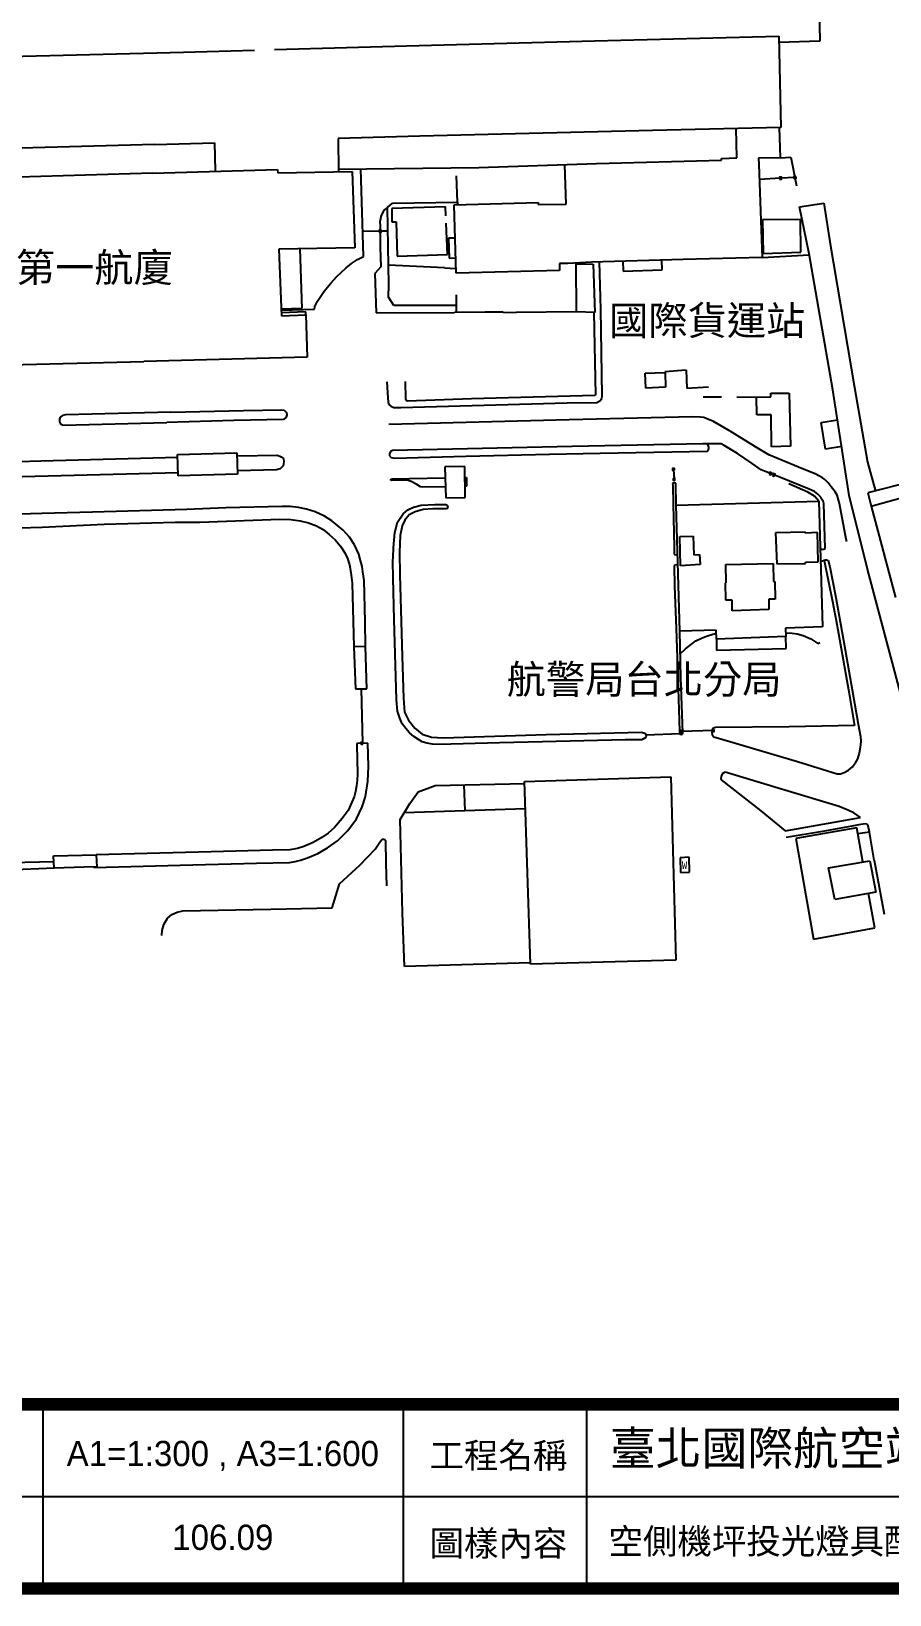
# Model space of a CAD drawing. Extents: x 71210 to 87171, y -11349 to 219.
# Drawn here: x 79719 to 81957, y -11349 to -7276 of the extents above; entities that cross this region are included whole.
import ezdxf
from ezdxf.enums import TextEntityAlignment as Align

# ---------------------------------------------------------------- set-up
doc = ezdxf.new("R2010")
doc.units = 0
doc.layers.add('圖框', color=7, linetype='Continuous')
doc.layers.add('建築', color=7, linetype='Continuous')
doc.styles.add('SDANDARD', font='txt')
doc.styles.add('simplex', font='')
doc.styles.add('新細明體', font='')
doc.styles.add('細明體', font='')
doc.styles.get('simplex').set_extended_font_data('PMingLiU')
doc.styles.get('新細明體').set_extended_font_data('新細明體')
doc.styles.get('細明體').set_extended_font_data('細明體')

msp = doc.modelspace()

# ---------------------------------------------------------------- linework, layer by layer
at = {"color": 7, "linetype": 'Continuous'}
for points, elevation in [([(81669.8, -7661.3), (81674.8, -7661), (81674.6, -7656), (81669.6, -7656.3), (81669.8, -7661.3)], -12.7), ([(81712.1, -7653.9), (81707.1, -7654.2), (81707.5, -7659.2), (81712.5, -7658.9), (81712.1, -7653.9)], 50.1), ([(80626.2, -7799.4), (80631.2, -7799.3), (80631, -7794.3), (80626, -7794.4), (80626.2, -7799.4)], 48), ([(81395.5, -8419.6), (81395.5, -8414.6), (81390.5, -8414.5), (81390.5, -8419.5), (81395.5, -8419.6)], -12.7), ([(81642.6, -8429.3), (81647.2, -8431.3), (81649.2, -8426.7), (81644.6, -8424.7), (81642.6, -8429.3)], -12.7), ([(81651.3, -8432.8), (81655.9, -8434.7), (81657.9, -8430.1), (81653.3, -8428.2), (81651.3, -8432.8)], -12.7), ([(81391.9, -8440.1), (81392, -8445.1), (81397, -8445), (81396.9, -8440), (81391.9, -8440.1)], 48.3), ([(81411.5, -9102.6), (81416.5, -9102.4), (81416.3, -9097.4), (81411.3, -9097.6), (81411.5, -9102.6)], 64.1), ([(81499.5, -9094.8), (81494.5, -9094.9), (81494.5, -9099.9), (81499.5, -9099.8), (81499.5, -9094.8)], 61.3), ([(80583.8, -9133.3), (80583.7, -9128.3), (80578.7, -9128.4), (80578.8, -9133.4), (80583.8, -9133.3)], 46.1)]:
    msp.add_lwpolyline(points, dxfattribs=dict(at, elevation=elevation))
at = {"layer": '圖框'}
for p, q in [((79750.2, -11332.3), (79750.2, -10852.8)), ((80688.2, -10852.8), (80688.2, -11332.3)), ((81167.7, -11332.3), (81167.7, -10852.8)), ((79270.8, -11092.5), (84440.4, -11092.5))]:
    msp.add_line(p, q, dxfattribs=at)
at = {"layer": '圖框', "const_width": 32.6}
msp.add_lwpolyline([(87154.9, 202.6), (87154.9, -11332.3), (71266.1, -11332.3), (71266.1, 202.6)], close=True, dxfattribs=at)
msp.add_lwpolyline([(71266.1, -10852.8), (87154.9, -10852.8)], dxfattribs=at)
at = {"layer": '建築', "ltscale": 1000}
for p, q in [((81773, -7215.5, 109.7), (81774.9, -7301.9, 109.7)), ((81187.3, -7300.6, 132.2), (81667.7, -7288.5, 132.2)), ((81667.7, -7288.5, 132.2), (81672.9, -7526.8, 132.2)), ((78695.4, -7366.4, 132.2), (80115.8, -7330.5, 132.2)), ((80115.8, -7330.5, 132.2), (80301.4, -7325.2, 132.2)), ((80353.1, -7323.7, 132.2), (80697.5, -7313.7, 132.2)), ((80697.5, -7313.7, 132.2), (81187.3, -7300.6, 132.2)), ((81774.9, -7301.9, 109.7), (81668.1, -7305.1, 109.7)), ((81672.9, -7526.8, 132.2), (81338.1, -7534.7, 132.2)), ((81557.9, -7605.8, 114.1), (81556.1, -7529.5, 114.1)), ((81668.8, -7526.9, 80.8), (81671, -7605.8, 80.8)), ((80041.5, -7570.7, 150.5), (79512.8, -7584.9, 150.5)), ((80041.5, -7570.7, 150.5), (80197.2, -7566.5, 150.5)), ((80197.2, -7566.5, 150.5), (80198.4, -7638.9, 150.5)), ((80731.9, -7549.6, 132.2), (80519, -7555.3, 132.2)), ((80519, -7555.3, 132.2), (80520.1, -7641.9, 132.2)), ((81338.1, -7534.7, 132.2), (80731.9, -7549.6, 132.2)), ((81192.1, -7620.7, 114.1), (81518.1, -7611.9, 114.1)), ((81518, -7607.2, 114.1), (81557.9, -7605.8, 114.1)), ((81518.1, -7611.9, 114.1), (81518, -7607.2, 114.1)), ((81671, -7605.8, 80.8), (81615, -7606.7, 80.8)), ((81615, -7606.7, 80.8), (81615.5, -7623.3, 80.8)), ((81671, -7605.8, 50.1), (81699.3, -7603.7, 50.1)), ((81699.3, -7603.7, 50.1), (81713.9, -7678.5, 50.1)), ((80035.5, -7645.7, 173.3), (79359.5, -7666.4, 173.3)), ((80035.5, -7645.7, 173.3), (80361.5, -7636.4, 173.3)), ((80361.5, -7636.4, 173.3), (80361.7, -7644.4, 173.3)), ((80361.7, -7644.4, 173.3), (80556.1, -7641.3, 173.3)), ((80520, -7634.8, 114.1), (80885.6, -7631.1, 114.1)), ((80556.1, -7641.3, 173.3), (80562.7, -7840.2, 173.3)), ((80584.9, -7862.7, 90.2), (80578, -7634.2, 90.2)), ((80830.4, -7721.5, -12.7), (80827.8, -7652.4, -12.7)), ((80885.6, -7631.1, 114.1), (81192.1, -7620.7, 114.1)), ((81113.7, -7726.8, 80.8), (81109.9, -7623.5, 80.8)), ((81615.5, -7623.3, 80.8), (81624.5, -7864.9, 80.8)), ((81672.2, -7658.7, 55.5), (81616.9, -7662.2, 55.5)), ((81709.8, -7656.6, 56.6), (81672.2, -7658.7, 56.6)), ((80646, -7736.2, 36.2), (80640.3, -7741, 36.2)), ((80648.2, -7734.7, 66.7), (80660.6, -7724.2, 66.7)), ((80651.3, -7936.8, 66.7), (80648.2, -7734.7, 66.7)), ((80798.7, -7733.7, 45.1), (80659.4, -7737.9, 45.1)), ((80660.6, -7724.2, 66.7), (80830.4, -7721.5, 66.7)), ((80799.7, -7756.5, 45.1), (80798.7, -7733.7, 45.1)), ((80821.7, -7728.3, 80.8), (81040.3, -7721.8, 80.8)), ((80826.4, -7905.8, 80.8), (80821.7, -7728.3, 80.8)), ((80830.4, -7721.5, 66.7), (80830.4, -7727.4, 66.7)), ((81040.3, -7721.8, 80.8), (81040.2, -7727, 80.8)), ((81040.2, -7727, 80.8), (81113.7, -7726.8, 80.8)), ((81721.9, -7733.5, 68.9), (81784.7, -7723.6, 68.9)), ((81746.7, -7855.8, 68.9), (81721.9, -7733.5, 68.9)), ((81784.7, -7723.6, 68.9), (81801.6, -7829.4, 68.9)), ((80629.2, -7764.6, 36.2), (80628, -7772.1, 36.2)), ((80628, -7772.1, 36.2), (80628.8, -7782.3, 36.2)), ((80630.7, -7758.5, 36.2), (80629.2, -7764.6, 36.2)), ((80633, -7752.3, 36.2), (80630.7, -7758.5, 36.2)), ((80636.2, -7746.7, 36.2), (80633, -7752.3, 36.2)), ((80640.3, -7741, 36.2), (80636.2, -7746.7, 36.2)), ((80659.4, -7737.9, 45.1), (80659.1, -7772, 45.1)), ((80659.1, -7772, 45.1), (80670.3, -7772.1, 45.1)), ((80670.3, -7772.1, 45.1), (80672.8, -7861.6, 45.1)), ((80804.1, -7857.3, 45.1), (80800.5, -7776.1, 45.1)), ((81724.4, -7766.3, 84.5), (81624.8, -7767.6, 84.5)), ((81624.8, -7767.6, 84.5), (81626.6, -7855.1, 84.5)), ((81725.1, -7851.5, 84.5), (81724.4, -7766.3, 84.5)), ((80628.6, -7796.8, 48), (80582.9, -7797.5, 48)), ((80628.8, -7782.3, 36.2), (80628.5, -7803.2, 36.2)), ((80628.5, -7803.2, 36.2), (80628.5, -7839.5, 36.2)), ((80649.3, -7796.4, 48), (80628.6, -7796.8, 48)), ((80824, -7814.8, 65.9), (80806.7, -7814.6, 65.9)), ((80806.7, -7814.6, 65.9), (80808.3, -7866.8, 65.9)), ((80562.7, -7840.2, 173.3), (80364.9, -7843.3, 173.3)), ((80364.9, -7843.3, 173.3), (80371.2, -8017, 173.3)), ((80419.4, -7842.9, 117.2), (80424.9, -7997.9, 117.2)), ((80628.5, -7839.5, 36.2), (80630.1, -7889.4, 36.2)), ((80672.8, -7861.6, 45.1), (80804.1, -7857.3, 45.1)), ((81624.5, -7864.9, -12.7), (81747.1, -7858.1, -12.7)), ((81626.6, -7855.1, 84.5), (81725.1, -7851.5, 84.5)), ((81808.8, -8209.8, 68.9), (81746.7, -7855.8, 68.9)), ((81801.6, -7829.4, 68.9), (81864.7, -8203.9, 68.9)), ((80528, -7903.1, 90.2), (80539.9, -7891.8, 90.2)), ((80539.9, -7891.8, 90.2), (80553.8, -7881, 90.2)), ((80553.8, -7881, 90.2), (80569.4, -7870.7, 90.2)), ((80569.4, -7870.7, 90.2), (80584.9, -7862.7, 90.2)), ((80630.1, -7889.4, 36.2), (80614.9, -7906.6, 36.2)), ((80796.5, -7892.6, 38.2), (80650.5, -7885.6, 38.2)), ((80796.5, -7892.6, 38.2), (80826.1, -7894.1, 38.2)), ((80808.3, -7866.8, 65.9), (80825.3, -7866.4, 65.9)), ((81095.7, -7899.5, 80.8), (80826.4, -7905.8, 80.8)), ((81096.1, -7880.9, 80.8), (81095.7, -7899.5, 80.8)), ((81117.9, -7880.6, 80.8), (81096.1, -7880.9, 80.8)), ((81179.4, -7877.7, 80.8), (81117.9, -7880.6, 80.8)), ((81139.3, -7882.1, 73.3), (81183.4, -7882.4, 73.3)), ((81140.8, -8007.1, 73.3), (81139.3, -7882.1, 73.3)), ((81418.2, -7870.4, 80.8), (81179.4, -7877.7, 80.8)), ((81183.4, -7882.4, 73.3), (81188.1, -8008.3, 73.3)), ((81204, -8000.3, 91.2), (81200.3, -7877, 91.2)), ((81261.4, -7875.2, 83.2), (81261.9, -7900.5, 83.2)), ((81261.9, -7900.5, 83.2), (81363.5, -7897.7, 83.2)), ((81363.5, -7897.7, 83.2), (81362.8, -7872.1, 83.2)), ((81624.5, -7864.9, 80.8), (81418.2, -7870.4, 80.8)), ((80482.7, -7953.1, 90.2), (80500, -7932.3, 90.2)), ((80500, -7932.3, 90.2), (80515.1, -7915.9, 90.2)), ((80515.1, -7915.9, 90.2), (80528, -7903.1, 90.2)), ((80614.9, -7906.6, 36.2), (80618.1, -8009.1, 36.2)), ((80650.6, -7968.6, 66.7), (80651.3, -7936.8, 66.7)), ((80458.5, -7993.3, 90.2), (80465.8, -7978.8, 90.2)), ((80465.8, -7978.8, 90.2), (80482.7, -7953.1, 90.2)), ((80664, -7990.2, 66.7), (80650.6, -7968.6, 66.7)), ((80826.6, -7962.8, 80.8), (80826.8, -8008.3, 80.8)), ((80424.9, -7997.9, 117.2), (80370.5, -8000, 117.2)), ((80370.6, -8002.6, 90.2), (80457.4, -7999.5, 90.2)), ((80435.3, -8006.5, 173.3), (80370.9, -8009, 173.3)), ((80371.2, -8017, 173.3), (80435.3, -8014.7, 173.3)), ((80435.3, -8014.7, 173.3), (80435.3, -8006.5, 173.3)), ((80435.3, -8014.7, 173.3), (80438.6, -8125, 173.3)), ((80457.4, -7999.5, 90.2), (80458.5, -7993.3, 90.2)), ((80618.1, -8009.1, 36.2), (80822, -8008.3, 36.2)), ((80807.1, -7990.6, 66.7), (80664, -7990.2, 66.7)), ((80826.7, -7990.6, 66.7), (80807.1, -7990.6, 66.7)), ((80902.7, -8008, 65.6), (80822, -8008.3, 65.6)), ((80949.6, -8007.8, 65.6), (80902.7, -8008, 65.6)), ((80949.6, -8007.8, 65.6), (80983.5, -8008.7, 65.6)), ((81140.8, -8007.1, 71.7), (80983.5, -8008.7, 71.7)), ((81188.1, -8008.3, 73.3), (81140.8, -8007.1, 73.3)), ((81185.9, -8008.6, 40.8), (81190, -8223, 40.8)), ((81207.7, -8225.6, 91.2), (81204, -8000.3, 91.2)), ((78554.6, -8172.2, 201.4), (80012.7, -8136, 201.4)), ((80438.6, -8125, 173.3), (80012.7, -8136, 173.3)), ((81319.2, -8166.7, 75.7), (81371.1, -8164.5, 75.7)), ((81320.9, -8205.5, 75.7), (81319.2, -8166.7, 75.7)), ((81426, -8158.4, 53.1), (81370.2, -8162.7, 53.1)), ((81371.1, -8164.5, 75.7), (81372.1, -8203.3, 75.7)), ((81426, -8158.4, 50.8), (81427.8, -8205.7, 50.8)), ((80646.3, -8189.3, 91.2), (80647.4, -8218.1, 91.2)), ((80647.4, -8218.1, 91.2), (80649.4, -8243, 91.2)), ((80695.5, -8233.1, 40.8), (80694.9, -8188.4, 40.8)), ((81187.8, -8224.8, 40.8), (80866.3, -8233.3, 40.8)), ((81190, -8223, 40.8), (81187.8, -8224.8, 40.8)), ((81206.5, -8232.5, 91.2), (81207.7, -8225.6, 91.2)), ((81372.1, -8203.3, 75.7), (81320.9, -8205.5, 75.7)), ((81427.8, -8205.7, 50.8), (81484.3, -8201.8, 50.8)), ((81646.6, -8219, 70.5), (81694.6, -8218.3, 70.5)), ((81646.7, -8227.9, 70.5), (81646.6, -8219, 70.5)), ((81694.6, -8218.3, 70.5), (81698.2, -8356.8, 70.5)), ((81851.1, -8485.6, 68.9), (81808.8, -8209.8, 68.9)), ((81864.7, -8203.9, 68.9), (81898.5, -8398.1, 68.9)), ((80082.7, -8268.3, 38.1), (80272.9, -8263.8, 38.1)), ((80272.9, -8263.8, 38.1), (80372.3, -8261.8, 38.1)), ((80372.3, -8261.8, 38.1), (80378.3, -8263.2, 38.1)), ((80378.3, -8263.2, 38.1), (80384.4, -8268.7, 38.1)), ((80649.4, -8243, 91.2), (80651.1, -8248.1, 91.2)), ((80651.1, -8248.1, 91.2), (80656.8, -8252.5, 91.2)), ((80656.8, -8252.5, 91.2), (80664.2, -8255.8, 91.2)), ((80664.2, -8255.8, 91.2), (80682.7, -8256.1, 91.2)), ((80682.7, -8256.1, 91.2), (81116.4, -8244.2, 91.2)), ((80697, -8237.7, 40.8), (80695.5, -8233.1, 40.8)), ((80699.9, -8239.1, 40.8), (80697, -8237.7, 40.8)), ((80866.3, -8233.3, 40.8), (80699.9, -8239.1, 40.8)), ((81116.4, -8244.2, 91.2), (81193.4, -8242.9, 91.2)), ((81193.4, -8242.9, 91.2), (81200.9, -8239, 91.2)), ((81200.9, -8239, 91.2), (81206.5, -8232.5, 91.2)), ((81518.6, -8229.3, 50.8), (81470.3, -8229.1, 50.8)), ((81558.4, -8227.9, -12.7), (81609.1, -8229.1, -12.7)), ((81609.1, -8229.1, 70.5), (81646.5, -8227.9, 70.5)), ((81610.1, -8275, 70.5), (81609.1, -8229.1, 70.5)), ((79792.8, -8285.8, 38.1), (79792.6, -8293, 38.1)), ((79792.6, -8293, 38.1), (79795.2, -8298.2, 38.1)), ((79794.9, -8280.9, 38.1), (79792.8, -8285.8, 38.1)), ((79800.7, -8277, 38.1), (79794.9, -8280.9, 38.1)), ((79795.2, -8298.2, 38.1), (79802.1, -8302.2, 38.1)), ((79808.7, -8275.2, 38.1), (79800.7, -8277, 38.1)), ((79802.1, -8302.2, 38.1), (80072.9, -8294.9, 38.1)), ((80082.7, -8268.3, 38.1), (79808.7, -8275.2, 38.1)), ((80247.2, -8290, 38.1), (80072.9, -8294.9, 38.1)), ((80377, -8287, 38.1), (80247.2, -8290, 38.1)), ((80383.3, -8281, 38.1), (80377, -8287, 38.1)), ((80385.1, -8275.4, 38.1), (80383.3, -8281, 38.1)), ((80384.4, -8268.7, 38.1), (80385.1, -8275.4, 38.1)), ((81120.9, -8288, 39), (80651.3, -8300.3, 39)), ((81441.6, -8280.2, 39), (81120.9, -8288, 39)), ((81463.6, -8280.8, 39), (81441.6, -8280.2, 39)), ((81472.4, -8282.2, 39), (81463.6, -8280.8, 39)), ((81482.4, -8286, 39), (81472.4, -8282.2, 39)), ((81497.8, -8292.9, 39), (81482.4, -8286, 39)), ((81540.7, -8317.8, 39), (81497.8, -8292.9, 39)), ((81647.4, -8274.7, 70.5), (81610.1, -8275, 70.5)), ((81648.6, -8358.7, 70.5), (81647.4, -8274.7, 70.5)), ((81778.3, -8294.7, 61.1), (81820.8, -8288.2, 61.1)), ((81789.5, -8364.6, 61.1), (81778.3, -8294.7, 61.1)), ((81606.7, -8358.7, 39), (81540.7, -8317.8, 39)), ((80101, -8386.2, 40.8), (79744.4, -8395.9, 40.8)), ((80100.8, -8378.5, 77), (80255.5, -8374.4, 77)), ((80102.2, -8433.7, 77), (80100.8, -8378.5, 77)), ((80255.5, -8374.4, 77), (80257.1, -8430, 77)), ((80255.7, -8382.2, 36.5), (80361.5, -8380.6, 36.5)), ((80361.5, -8380.6, 36.5), (80370.5, -8384.2, 36.5)), ((80370.5, -8384.2, 36.5), (80376.4, -8388.9, 36.5)), ((80376.4, -8388.9, 36.5), (80378, -8397.8, 36.5)), ((80655.4, -8370.7, 53), (80653.1, -8376.9, 53)), ((80653.1, -8376.9, 53), (80653.4, -8381.9, 53)), ((80653.4, -8381.9, 53), (80657.2, -8386.6, 53)), ((80660.4, -8368, 53), (80655.4, -8370.7, 53)), ((80657.2, -8386.6, 53), (80666.1, -8388.2, 53)), ((80700.1, -8367.3, 53), (80660.4, -8368, 53)), ((80666.1, -8388.2, 53), (80852.2, -8382.5, 53)), ((81128.7, -8357.2, 53), (80700.1, -8367.3, 53)), ((80852.2, -8382.5, 53), (81070.1, -8377.4, 53)), ((81070.1, -8377.4, 53), (81201.7, -8375.2, 53)), ((81469.4, -8350.6, 53), (81128.7, -8357.2, 53)), ((81201.7, -8375.2, 53), (81481.7, -8369.9, 53)), ((81505.6, -8350.3, 53), (81469.4, -8350.6, 53)), ((81517, -8351, 53), (81505.6, -8350.3, 53)), ((81525.2, -8355.3, 53), (81517, -8351, 53)), ((81559.7, -8376, 53), (81525.2, -8355.3, 53)), ((81597.8, -8401.5, 53), (81559.7, -8376, 53)), ((81641.3, -8379.7, 39), (81606.7, -8358.7, 39)), ((81672.7, -8392.2, 39), (81641.3, -8379.7, 39)), ((81698.2, -8356.8, 70.5), (81648.6, -8358.7, 70.5)), ((81831.5, -8357.9, 61.1), (81789.5, -8364.6, 61.1)), ((79386, -8443.3, 42.6), (80102, -8425, 42.6)), ((79744.4, -8395.9, 40.8), (79436.2, -8403.9, 40.8)), ((80257.1, -8430, 77), (80102.2, -8433.7, 77)), ((80358.8, -8418.3, 36.5), (80256.9, -8420.8, 36.5)), ((80368, -8415.8, 36.5), (80358.8, -8418.3, 36.5)), ((80376.2, -8408.3, 36.5), (80368, -8415.8, 36.5)), ((80378, -8397.8, 36.5), (80376.2, -8408.3, 36.5)), ((80849.1, -8409.4, 79.1), (80797.4, -8410.5, 79.1)), ((80797.4, -8410.5, 79.1), (80799.6, -8491.5, 79.1)), ((80850.1, -8490.4, 79.1), (80849.1, -8409.4, 79.1)), ((81393, -8417.1, 46.9), (81394.5, -8442.5, 46.9)), ((81621.8, -8418, 53), (81597.8, -8401.5, 53)), ((81634.3, -8423.3, 53), (81621.8, -8418, 53)), ((81645.9, -8428, 53), (81634.3, -8423.3, 53)), ((81719.3, -8411.5, 39), (81672.7, -8392.2, 39)), ((81764.1, -8429.9, 39), (81719.3, -8411.5, 39)), ((81781.7, -8438.9, 39), (81764.1, -8429.9, 39)), ((81898.5, -8398.1, 68.9), (81919.6, -8473.6, 68.9)), ((82171.7, -8408.9, 107.5), (81900, -8478.7, 107.5)), ((80656.4, -8443.9, 41.2), (80657, -8442.6, 41.2)), ((80656.7, -8445.3, 41.2), (80656.4, -8443.9, 41.2)), ((80657.8, -8446.1, 41.2), (80656.7, -8445.3, 41.2)), ((80657, -8442.6, 41.2), (80658.1, -8442.2, 41.2)), ((80694.6, -8445.4, 41.2), (80657.8, -8446.1, 41.2)), ((80658.1, -8442.2, 41.2), (80798.2, -8439.5, 41.2)), ((80701.5, -8446.3, 41.2), (80694.6, -8445.4, 41.2)), ((80709.1, -8448.5, 41.2), (80701.5, -8446.3, 41.2)), ((80724.2, -8456.2, 41.2), (80709.1, -8448.5, 41.2)), ((80733.5, -8462.3, 41.2), (80724.2, -8456.2, 41.2)), ((80739.3, -8463.8, 41.2), (80733.5, -8462.3, 41.2)), ((80798.8, -8462.5, 41.2), (80739.3, -8463.8, 41.2)), ((80849.5, -8438.5, 41.2), (80853.4, -8438.4, 41.2)), ((80854.1, -8461.3, 41.2), (80849.8, -8461.4, 41.2)), ((80853.4, -8438.4, 41.2), (80854.1, -8461.3, 41.2)), ((81395.6, -8452.5, 50), (81390.5, -8454.4, 50)), ((81390.5, -8454.4, 50), (81391.6, -8459.4, 50)), ((81391.6, -8459.4, 50), (81392.2, -8507.4, 50)), ((81399.3, -8453.5, 50), (81395.6, -8452.5, 50)), ((81399.7, -8513.4, 50), (81399.3, -8453.5, 50)), ((81671.9, -8438.4, 53), (81654.6, -8431.5, 53)), ((81746.6, -8468.6, 53), (81671.9, -8438.4, 53)), ((81743.1, -8476.5, 45.9), (81693.7, -8455.1, 45.9)), ((81760.9, -8474.9, 53), (81746.6, -8468.6, 53)), ((81787.9, -8443.9, 39), (81781.7, -8438.9, 39)), ((81796.2, -8452.6, 39), (81787.9, -8443.9, 39)), ((81804.4, -8462.6, 39), (81796.2, -8452.6, 39)), ((81814.3, -8475.3, 39), (81804.4, -8462.6, 39)), ((80715.3, -8515.7, 38.5), (80735.6, -8510.7, 38.5)), ((80735.6, -8510.7, 38.5), (80771.2, -8508.8, 38.5)), ((80771.2, -8508.8, 38.5), (80799.5, -8509, 38.5)), ((80799.5, -8509, 38.5), (80803.7, -8511.7, 38.5)), ((80799.6, -8491.5, 79.1), (80850.1, -8490.4, 79.1)), ((81392.2, -8507.4, 50), (81394.6, -8619.7, 50)), ((81400.2, -8510.3, 218.1), (81772.3, -8500.1, 218.1)), ((81409.4, -8839, 218.1), (81400.2, -8510.3, 218.1)), ((81752.4, -8481.6, 45.9), (81743.1, -8476.5, 45.9)), ((81760.7, -8487.4, 45.9), (81752.4, -8481.6, 45.9)), ((81772.3, -8500.1, 45.9), (81760.7, -8487.4, 45.9)), ((81769.5, -8481.7, 53), (81760.9, -8474.9, 53)), ((81776.8, -8489.9, 53), (81769.5, -8481.7, 53)), ((81772.3, -8500.1, 218.1), (81781.8, -8827.2, 218.1)), ((81780.7, -8496.3, 53), (81776.8, -8489.9, 53)), ((81784, -8501.7, 53), (81780.7, -8496.3, 53)), ((81785, -8507.2, 53), (81784, -8501.7, 53)), ((81788.6, -8622.9, 53), (81785, -8507.2, 53)), ((81820.1, -8484.6, 39), (81814.3, -8475.3, 39)), ((81824.1, -8499.7, 39), (81820.1, -8484.6, 39)), ((81825.5, -8506, 39), (81824.1, -8499.7, 39)), ((81843.3, -8599.2, 39), (81825.5, -8506, 39)), ((81899, -8677.4, 68.9), (81851.1, -8485.6, 68.9)), ((81900, -8478.7, 107.5), (81908, -8512.6, 107.5)), ((81908, -8512.6, 107.5), (82002.6, -8487.3, 107.5)), ((79746.5, -8531.7, 41.6), (79107.6, -8551, 41.6)), ((79878.8, -8528.7, 41.6), (79746.5, -8531.7, 41.6)), ((80124.6, -8521.4, 41.6), (79878.8, -8528.7, 41.6)), ((80226.4, -8517.5, 41.6), (80124.6, -8521.4, 41.6)), ((80158.7, -8554.4, 41.6), (80367.3, -8547.3, 41.6)), ((80373.4, -8513.6, 41.6), (80226.4, -8517.5, 41.6)), ((80367.3, -8547.3, 41.6), (80395.8, -8547.8, 41.6)), ((80393.7, -8514.1, 41.6), (80373.4, -8513.6, 41.6)), ((80415.6, -8516.6, 41.6), (80393.7, -8514.1, 41.6)), ((80395.8, -8547.8, 41.6), (80419.8, -8551, 41.6)), ((80436.8, -8520.9, 41.6), (80415.6, -8516.6, 41.6)), ((80419.8, -8551, 41.6), (80442.3, -8556.1, 41.6)), ((80459, -8528.1, 41.6), (80436.8, -8520.9, 41.6)), ((80483.8, -8539.1, 41.6), (80459, -8528.1, 41.6)), ((80502.4, -8551.2, 41.6), (80483.8, -8539.1, 41.6)), ((80517.8, -8563.5, 41.6), (80502.4, -8551.2, 41.6)), ((80673.8, -8554.5, 38.5), (80688.5, -8533.2, 38.5)), ((80692.7, -8549.3, 38.5), (80685.7, -8564.4, 38.5)), ((80688.5, -8533.2, 38.5), (80700.4, -8522.9, 38.5)), ((80704.5, -8535.9, 38.5), (80692.7, -8549.3, 38.5)), ((80700.4, -8522.9, 38.5), (80715.3, -8515.7, 38.5)), ((80719.8, -8527.5, 38.5), (80704.5, -8535.9, 38.5)), ((80740.9, -8521.3, 38.5), (80719.8, -8527.5, 38.5)), ((80765.7, -8520, 38.5), (80740.9, -8521.3, 38.5)), ((80801.2, -8520.3, 38.5), (80765.7, -8520, 38.5)), ((80804, -8518.1, 38.5), (80801.2, -8520.3, 38.5)), ((80803.7, -8511.7, 38.5), (80805.1, -8515.4, 38.5)), ((80805.1, -8515.4, 38.5), (80804, -8518.1, 38.5)), ((81908, -8512.6, 90.3), (81971.7, -8751.3, 90.3)), ((79104.3, -8589.8, 41.6), (79747.4, -8567.3, 41.6)), ((79747.4, -8567.3, 41.6), (79909.2, -8560.1, 41.6)), ((79909.2, -8560.1, 41.6), (80094, -8554.8, 41.6)), ((80094, -8554.8, 41.6), (80158.7, -8554.4, 41.6)), ((80442.3, -8556.1, 41.6), (80462.6, -8564.4, 41.6)), ((80462.6, -8564.4, 41.6), (80480, -8573.9, 41.6)), ((80480, -8573.9, 41.6), (80495.8, -8586.9, 41.6)), ((80495.8, -8586.9, 41.6), (80511.5, -8600.4, 41.6)), ((80531.9, -8575.9, 41.6), (80517.8, -8563.5, 41.6)), ((80548.7, -8593.9, 41.6), (80531.9, -8575.9, 41.6)), ((80663.6, -8621.7, 38.5), (80666.5, -8581.5, 38.5)), ((80666.5, -8581.5, 38.5), (80673.8, -8554.5, 38.5)), ((80681, -8589.7, 38.5), (80679.3, -8633.2, 38.5)), ((80685.7, -8564.4, 38.5), (80681, -8589.7, 38.5)), ((81409.7, -8592.3, 233.1), (81444.2, -8591.5, 233.1)), ((81411.5, -8668.4, 233.1), (81409.7, -8592.3, 233.1)), ((81444.2, -8591.5, 233.1), (81446.3, -8639.7, 233.1)), ((81737.5, -8581, 234.8), (81659.4, -8582.6, 234.8)), ((81659.4, -8582.6, 234.8), (81662.1, -8663.2, 234.8)), ((81737.5, -8583.1, 234.8), (81737.5, -8581, 234.8)), ((81768.2, -8581.9, 234.8), (81737.5, -8583.1, 234.8)), ((81770.3, -8657.6, 234.8), (81768.2, -8581.9, 234.8)), ((80511.5, -8600.4, 41.6), (80525.2, -8617.1, 41.6)), ((80525.2, -8617.1, 41.6), (80536.4, -8634.2, 41.6)), ((80561.6, -8614, 41.6), (80548.7, -8593.9, 41.6)), ((80572.8, -8638.3, 41.6), (80561.6, -8614, 41.6)), ((80662.3, -8645.9, 38.5), (80663.6, -8621.7, 38.5)), ((80679.3, -8633.2, 38.5), (80680.3, -8691.6, 38.5)), ((81394.6, -8619.7, 50), (81394.8, -8639.3, 50)), ((81775.9, -8623.3, 53), (81780.2, -8625.7, 53)), ((81780.2, -8625.7, 53), (81785.2, -8625.3, 53)), ((81785.2, -8625.3, 53), (81788.6, -8622.9, 53)), ((81845.3, -8605.1, 39), (81843.3, -8599.2, 39)), ((80536.4, -8634.2, 41.6), (80543.9, -8649.3, 41.6)), ((80543.9, -8649.3, 41.6), (80548.6, -8665.6, 41.6)), ((80548.6, -8665.6, 41.6), (80552.5, -8685.4, 41.6)), ((80577.6, -8654.7, 41.6), (80572.8, -8638.3, 41.6)), ((80581.4, -8670.4, 41.6), (80577.6, -8654.7, 41.6)), ((80583.9, -8684, 41.6), (80581.4, -8670.4, 41.6)), ((80661.9, -8655.2, 38.5), (80662.3, -8645.9, 38.5)), ((80662.4, -8700.9, 38.5), (80661.9, -8655.2, 38.5)), ((81394.8, -8639.3, 50), (81400.7, -8639.7, 50)), ((81397.6, -8666, 50), (81395.1, -8667.4, 50)), ((81395.1, -8667.4, 50), (81395.7, -8721.5, 50)), ((81404.6, -8666.3, 50), (81397.6, -8666, 50)), ((81400.7, -8639.7, 50), (81403.8, -8639.1, 50)), ((81462.6, -8665.3, 233.1), (81411.5, -8668.4, 233.1)), ((81446.3, -8639.7, 233.1), (81460.8, -8638.8, 233.1)), ((81460.8, -8638.8, 233.1), (81462.6, -8665.3, 233.1)), ((81529.7, -8665.3, 224.1), (81653, -8662.8, 224.1)), ((81530.5, -8712.4, 224.1), (81529.7, -8665.3, 224.1)), ((81653, -8662.8, 224.1), (81654.2, -8709.2, 224.1)), ((81662.1, -8663.2, 234.8), (81737.4, -8662.4, 234.8)), ((81737.4, -8662.4, 234.8), (81737.6, -8659.2, 234.8)), ((81737.6, -8659.2, 234.8), (81770.3, -8657.6, 234.8)), ((81786.2, -8654.6, 41), (81776.9, -8658, 41)), ((81786.2, -8654.6, 41), (81787.6, -8653.1, 41)), ((81786.2, -8654.6, 42.4), (81796.1, -8705.4, 42.4)), ((81787.6, -8653.1, 41), (81792, -8652.4, 41)), ((81792, -8652.4, 41), (81796.6, -8654.2, 41)), ((81796.6, -8654.2, 41), (81800.4, -8670.7, 41)), ((81800.4, -8670.7, 41), (81816.2, -8751.3, 41)), ((80552.5, -8685.4, 41.6), (80555.3, -8713.2, 41.6)), ((80555.3, -8713.2, 41.6), (80560.2, -8879.4, 41.6)), ((80586.8, -8706.4, 41.6), (80583.9, -8684, 41.6)), ((80589.2, -8814.7, 41.6), (80586.8, -8706.4, 41.6)), ((80665, -8808.1, 38.5), (80662.4, -8700.9, 38.5)), ((80680.3, -8691.6, 38.5), (80686.4, -8904.7, 38.5)), ((81528.5, -8712.6, 224.1), (81530.5, -8712.4, 224.1)), ((81529.3, -8758.1, 224.1), (81528.5, -8712.6, 224.1)), ((81654.2, -8709.2, 224.1), (81657, -8709, 224.1)), ((81657, -8709, 224.1), (81658.1, -8755.5, 224.1)), ((81796.1, -8705.4, 42.4), (81807.5, -8761.3, 42.4)), ((81988.6, -9012.9, 68.9), (81899, -8677.4, 68.9)), ((81395.7, -8721.5, 50), (81400.4, -8832, 50)), ((81658.1, -8755.5, 224.1), (81641.3, -8755, 224.1)), ((81641.3, -8755, 224.1), (81641.9, -8782.3, 224.1)), ((81816.2, -8751.3, 41), (81840.6, -8887.3, 41)), ((81545.7, -8757.8, 224.1), (81529.3, -8758.1, 224.1)), ((81546.3, -8785.9, 224.1), (81545.7, -8757.8, 224.1)), ((81641.9, -8782.3, 224.1), (81546.3, -8785.9, 224.1)), ((81807.5, -8761.3, 42.4), (81818.7, -8820, 42.4)), ((80590.7, -8878.7, 41.6), (80589.2, -8814.7, 41.6)), ((80670.5, -8987.2, 38.5), (80665, -8808.1, 38.5)), ((81400.4, -8832, 50), (81404.9, -8960.1, 50)), ((81504.5, -8836, 218.1), (81409.4, -8839, 218.1)), ((81504.9, -8859.1, 218.1), (81504.5, -8836, 218.1)), ((81781.8, -8827.2, 218.1), (81685.5, -8830.7, 218.1)), ((81685.5, -8830.7, 218.1), (81686.1, -8852.2, 218.1)), ((81818.7, -8820, 42.4), (81849, -8991.8, 42.4)), ((81412.2, -8959.4, 50), (81409.4, -8839, 50)), ((81424.8, -8884.4, 56.3), (81439.9, -8872.5, 56.3)), ((81439.9, -8872.5, 56.3), (81451.4, -8864, 56.3)), ((81451.4, -8864, 56.3), (81465.9, -8857.1, 56.3)), ((81465.9, -8857.1, 56.3), (81479.6, -8851.7, 56.3)), ((81479.6, -8851.7, 56.3), (81496.1, -8846.6, 56.3)), ((81496.1, -8846.6, 56.3), (81504.7, -8844.6, 56.3)), ((81686.1, -8852.2, 218.1), (81504.9, -8859.1, 218.1)), ((81504.9, -8859.1, 146.4), (81505.5, -8887.7, 146.4)), ((81685.8, -8843.3, -12.7), (81702.6, -8843.9, -12.7)), ((81686.9, -8883.5, 146.4), (81686.1, -8852.2, 146.4)), ((81702.6, -8843.9, -12.7), (81715.7, -8845.8, -12.7)), ((81715.7, -8845.8, -12.7), (81730.9, -8849.6, -12.7)), ((81730.9, -8849.6, -12.7), (81750.7, -8858.3, -12.7)), ((81750.7, -8858.3, -12.7), (81769.1, -8870.4, -12.7)), ((81769.1, -8870.4, -12.7), (81774.9, -8867.8, -12.7)), ((80590.7, -8878.7, 72.9), (80560.2, -8879.4, 72.9)), ((80560.2, -8879.4, 72.9), (80564, -8988.6, 72.9)), ((80594, -8988.6, 72.9), (80590.7, -8878.7, 72.9)), ((80686.4, -8904.7, 38.5), (80689.2, -9013.4, 38.5)), ((81410.8, -8897.3, 56.3), (81424.8, -8884.4, 56.3)), ((81505.5, -8887.7, 146.4), (81686.9, -8883.5, 146.4)), ((81840.6, -8887.3, 41), (81874.6, -9081.2, 41)), ((81417.5, -9103.7, 50), (81412.2, -8959.4, 50)), ((80564, -8988.6, 72.9), (80594, -8988.6, 72.9)), ((80579, -8988.6, 72.9), (80582.5, -9130.8, 72.9)), ((80671.5, -9017.5, 38.5), (80670.5, -8987.2, 38.5)), ((81404.9, -8960.1, 50), (81408.5, -9099.2, 50)), ((81849, -8991.8, 42.4), (81865, -9084.1, 42.4)), ((80674.1, -9047.4, 38.5), (80671.5, -9017.5, 38.5)), ((80689.2, -9013.4, 38.5), (80692.4, -9049.8, 38.5)), ((80679.7, -9065.2, 38.5), (80674.1, -9047.4, 38.5)), ((80686.4, -9080.2, 38.5), (80679.7, -9065.2, 38.5)), ((80695.6, -9092.2, 38.5), (80686.4, -9080.2, 38.5)), ((80692.4, -9049.8, 38.5), (80702.5, -9070.6, 38.5)), ((80702.5, -9070.6, 38.5), (80718.8, -9091.6, 38.5)), ((81874.6, -9081.2, 41), (81880.7, -9113.4, 41)), ((80705.1, -9103.4, 38.5), (80695.6, -9092.2, 38.5)), ((80716.2, -9113.2, 38.5), (80705.1, -9103.4, 38.5)), ((80728.3, -9121, 38.5), (80716.2, -9113.2, 38.5)), ((80718.8, -9091.6, 38.5), (80738, -9107.3, 38.5)), ((80738.2, -9126.5, 38.5), (80728.3, -9121, 38.5)), ((80738, -9107.3, 38.5), (80762.4, -9114.9, 38.5)), ((80762.4, -9114.9, 38.5), (80793.5, -9116.2, 38.5)), ((80793.5, -9116.2, 38.5), (81060.9, -9108.1, 38.5)), ((81267.1, -9122, 38.5), (81051.6, -9126.9, 38.5)), ((81060.9, -9108.1, 38.5), (81310, -9101.7, 38.5)), ((81311, -9121.5, 38.5), (81267.1, -9122, 38.5)), ((81310, -9101.7, 38.5), (81318.5, -9104.3, 38.5)), ((81320.7, -9115.5, 38.5), (81311, -9121.5, 38.5)), ((81318.5, -9104.3, 38.5), (81322.1, -9110.3, 38.5)), ((81322.1, -9110.3, 38.5), (81320.7, -9115.5, 38.5)), ((81409.8, -9105.9, 47.9), (81321.6, -9109.5, 47.9)), ((81408.5, -9099.2, 50), (81409.9, -9106.6, 50)), ((81409.9, -9106.6, 50), (81412.8, -9107.8, 50)), ((81412.8, -9107.8, 50), (81416.4, -9106.7, 50)), ((81497, -9097.3, 61.3), (81413.9, -9100, 61.3)), ((81416.4, -9106.7, 50), (81417.5, -9103.7, 50)), ((81492.9, -9097.3, 42.4), (81492.7, -9103, 42.4)), ((81492.7, -9103, 42.4), (81493.7, -9109.1, 42.4)), ((81495.3, -9091.4, 42.4), (81492.9, -9097.3, 42.4)), ((81493.7, -9109.1, 42.4), (81498.1, -9113.8, 42.4)), ((81502.8, -9089.9, 42.4), (81495.3, -9091.4, 42.4)), ((81498.1, -9113.8, 42.4), (81539.9, -9126.1, 42.4)), ((81694.5, -9087.8, 42.4), (81502.8, -9089.9, 42.4)), ((81865, -9084.1, 42.4), (81694.5, -9087.8, 42.4)), ((81880.7, -9113.4, 41), (81881.1, -9126, 41)), ((80596.8, -9130.4, 72.9), (80568.1, -9131.2, 72.9)), ((80568.1, -9131.2, 72.9), (80568.3, -9135.4, 72.9)), ((80568.3, -9135.4, 72.9), (80569.4, -9210.6, 72.9)), ((80598, -9191.5, 72.9), (80596.8, -9130.4, 72.9)), ((80750.6, -9130.5, 38.5), (80738.2, -9126.5, 38.5)), ((80765.3, -9132.8, 38.5), (80750.6, -9130.5, 38.5)), ((80781.2, -9133.6, 38.5), (80765.3, -9132.8, 38.5)), ((80940.1, -9129.7, 38.5), (80781.2, -9133.6, 38.5)), ((81051.6, -9126.9, 38.5), (80940.1, -9129.7, 38.5)), ((81539.9, -9126.1, 42.4), (81716.2, -9178.1, 42.4)), ((81877, -9156.3, 41), (81872.3, -9171.5, 41)), ((81879.9, -9141.4, 41), (81877, -9156.3, 41)), ((81881.1, -9126, 41), (81879.9, -9141.4, 41)), ((80596.5, -9230, 72.9), (80598, -9191.5, 72.9)), ((81716.2, -9178.1, 42.4), (81819.5, -9210.4, 42.4)), ((81838.1, -9206.9, 42.4), (81849.5, -9200.5, 42.4)), ((81849.5, -9200.5, 42.4), (81859.5, -9192.2, 42.4)), ((81859.5, -9192.2, 42.4), (81866.2, -9183.1, 42.4)), ((81872.3, -9171.5, 41), (81866.2, -9183.1, 41)), ((80566.9, -9241.7, 72.9), (80564.4, -9256.7, 72.9)), ((80568.5, -9227.8, 72.9), (80566.9, -9241.7, 72.9)), ((80569.4, -9210.6, 72.9), (80568.5, -9227.8, 72.9)), ((80590.7, -9269.2, 72.9), (80596.5, -9230, 72.9)), ((80758.1, -9245.5, 56), (80771.6, -9240.9, 56)), ((80771.6, -9240.9, 56), (81005.3, -9235.1, 56)), ((80850.3, -9306.7, 59.4), (80847.8, -9239, 59.4)), ((81005.1, -9229.9, 124.6), (81386, -9218, 124.6)), ((81020.2, -9706.2, 124.6), (81005.1, -9229.9, 124.6)), ((81386, -9218, 124.6), (81399.3, -9695.2, 124.6)), ((81517.1, -9217.4, -12.7), (81516.5, -9222.5, -12.7)), ((81516.5, -9222.5, -12.7), (81517.5, -9226.2, -12.7)), ((81520.3, -9210.1, -12.7), (81517.1, -9217.4, -12.7)), ((81517.5, -9226.2, -12.7), (81620.8, -9306.8, -12.7)), ((81524.6, -9207.3, -12.7), (81520.3, -9210.1, -12.7)), ((81527.9, -9206.2, -12.7), (81524.6, -9207.3, -12.7)), ((81674.7, -9249.9, 43.2), (81527.9, -9206.2, 43.2)), ((81819.5, -9210.4, 42.4), (81828.2, -9210.2, 42.4)), ((81828.2, -9210.2, 42.4), (81838.1, -9206.9, 42.4)), ((80555.2, -9284.1, 72.9), (80544.9, -9305.4, 72.9)), ((80560.5, -9269.8, 72.9), (80555.2, -9284.1, 72.9)), ((80564.4, -9256.7, 72.9), (80560.5, -9269.8, 72.9)), ((80581.9, -9296.3, 72.9), (80590.7, -9269.2, 72.9)), ((80705.6, -9287.3, 56), (80728.1, -9257.1, 56)), ((80728.1, -9257.1, 56), (80758.1, -9245.5, 56)), ((81824.7, -9295.3, 43.2), (81674.7, -9249.9, 43.2)), ((80544.9, -9305.4, 72.9), (80530, -9326.7, 72.9)), ((80566.7, -9327.9, 72.9), (80581.9, -9296.3, 72.9)), ((80681.1, -9328.9, 56), (80705.6, -9287.3, 56)), ((81007.4, -9301.5, 66.9), (80691.1, -9312, 66.9)), ((81620.8, -9306.8, -12.7), (81683.8, -9359.1, -12.7)), ((81683.8, -9359.1, -12.7), (81880.2, -9323.9, -12.7)), ((81846, -9304.1, 43.2), (81824.7, -9295.3, 43.2)), ((81862.8, -9312, 43.2), (81846, -9304.1, 43.2)), ((81880.2, -9323.9, 43.2), (81862.8, -9312, 43.2)), ((80493.5, -9365, 72.9), (80476.4, -9376.3, 72.9)), ((80510.1, -9350.1, 72.9), (80493.5, -9365, 72.9)), ((80530, -9326.7, 72.9), (80510.1, -9350.1, 72.9)), ((80517.6, -9384.5, 72.9), (80544.6, -9357.8, 72.9)), ((80544.6, -9357.8, 72.9), (80566.7, -9327.9, 72.9)), ((80686.9, -9572.1, 56), (80681.1, -9328.9, 56)), ((81781.6, -9360.1, 39.9), (81687.1, -9376.5, 39.9)), ((81870.7, -9351.2, 158), (81712.2, -9378.5, 158)), ((81857.7, -9346.8, 39.9), (81781.6, -9360.1, 39.9)), ((81875.8, -9343, 39.9), (81857.7, -9346.8, 39.9)), ((81886.6, -9439.9, 158), (81870.7, -9351.2, 158)), ((81904.1, -9362.3, 57.2), (81873.5, -9366.4, 57.2)), ((81892.5, -9340.2, 39.9), (81875.8, -9343, 39.9)), ((81897, -9341.3, 39.9), (81892.5, -9340.2, 39.9)), ((81900.2, -9345.5, 39.9), (81897, -9341.3, 39.9)), ((81904.1, -9362.3, 39.9), (81900.2, -9345.5, 39.9)), ((81916.3, -9434.9, 57.2), (81904.1, -9362.3, 57.2)), ((80413.4, -9404.9, 72.9), (80393.3, -9407.8, 72.9)), ((80429.6, -9399.8, 72.9), (80413.4, -9404.9, 72.9)), ((80454.2, -9389, 72.9), (80429.6, -9399.8, 72.9)), ((80476.4, -9376.3, 72.9), (80454.2, -9389, 72.9)), ((80466.4, -9417.9, 72.9), (80491.1, -9403.3, 72.9)), ((80491.1, -9403.3, 72.9), (80517.6, -9384.5, 72.9)), ((80575.6, -9448.3, 40.3), (80615.8, -9406.1, 40.3)), ((80615.8, -9406.1, 40.3), (80629.2, -9385.9, 40.3)), ((80629.2, -9385.9, 40.3), (80634.1, -9380.3, 40.3)), ((80634.1, -9380.3, 40.3), (80640.2, -9380.3, 40.3)), ((80640.2, -9380.3, 40.3), (80642.2, -9384.1, 40.3)), ((80642.2, -9384.1, 40.3), (80643.7, -9444.2, 40.3)), ((81712.2, -9378.5, 158), (81758.3, -9640.6, 158)), ((79476.1, -9445.7, 40.7), (79777.9, -9438.2, 40.7)), ((79777.1, -9423.6, 61.3), (79888.8, -9421, 61.3)), ((79778.9, -9456.2, 61.3), (79777.1, -9423.6, 61.3)), ((79882.8, -9454, 72.9), (80107.3, -9448.3, 72.9)), ((80021.8, -9417.7, 72.9), (79888.8, -9421, 72.9)), ((79888.8, -9421, 61.3), (79890, -9452.7, 61.3)), ((80187.9, -9413.8, 72.9), (80021.8, -9417.7, 72.9)), ((80107.3, -9448.3, 72.9), (80306.5, -9443, 72.9)), ((80347.9, -9408.9, 72.9), (80187.9, -9413.8, 72.9)), ((80306.5, -9443, 72.9), (80392.8, -9440.8, 72.9)), ((80393.3, -9407.8, 72.9), (80347.9, -9408.9, 72.9)), ((80392.8, -9440.8, 72.9), (80406.9, -9438.7, 72.9)), ((80406.9, -9438.7, 72.9), (80420.8, -9434.9, 72.9)), ((80420.8, -9434.9, 72.9), (80439.7, -9429.1, 72.9)), ((80439.7, -9429.1, 72.9), (80466.4, -9417.9, 72.9)), ((80643.7, -9444.2, 40.3), (80645.2, -9501.6, 40.3)), ((81433.7, -9427.5, 49.3), (81410.3, -9428.9, 49.3)), ((81410.3, -9428.9, 49.3), (81411.6, -9467.1, 49.3)), ((81435.1, -9466.1, 49.3), (81433.7, -9427.5, 49.3)), ((81797, -9454.8, 177.2), (81905.1, -9436.9, 177.2)), ((81905.1, -9436.9, 177.2), (81920.5, -9518.5, 177.2)), ((81916.3, -9434.9, 57.2), (81941.9, -9575.7, 57.2)), ((79778.9, -9456.2, 40.7), (79658.7, -9461.6, 40.7)), ((79857.1, -9453.8, 61.3), (79778.9, -9456.2, 61.3)), ((79890, -9452.7, 61.3), (79857.1, -9453.8, 61.3)), ((80522.7, -9497.1, 40.3), (80575.6, -9448.3, 40.3)), ((81411.6, -9467.1, 49.3), (81435.1, -9466.1, 49.3)), ((81813.3, -9537.6, 177.2), (81797, -9454.8, 177.2)), ((80503.6, -9559.6, 40.3), (80522.7, -9497.1, 40.3)), ((81920.5, -9518.5, 177.2), (81813.3, -9537.6, 177.2)), ((81918, -9611.6, 158), (81901.1, -9522, 158)), ((80085.9, -9576.7, 40.3), (80099.9, -9570.4, 40.3)), ((80099.9, -9570.4, 40.3), (80114, -9567.2, 40.3)), ((80114, -9567.2, 40.3), (80344, -9562.6, 40.3)), ((80344, -9562.6, 40.3), (80503.6, -9559.6, 40.3)), ((80060.1, -9618.5, 40.3), (80064.5, -9602.8, 40.3)), ((80064.5, -9602.8, 40.3), (80074, -9586.6, 40.3)), ((80074, -9586.6, 40.3), (80085.9, -9576.7, 40.3)), ((80691.7, -9712.5, 56), (80686.9, -9572.1, 56)), ((80060, -9631.2, 40.3), (80060.1, -9618.5, 40.3)), ((81758.3, -9640.6, 158), (81918, -9611.6, 158)), ((81020.1, -9702.6, 56), (80691.7, -9712.5, 56)), ((81399.3, -9695.2, 124.6), (81020.2, -9706.2, 124.6))]:
    msp.add_line(p, q, dxfattribs=at)
msp.add_arc((81473, -8361, 53), 12.4, 314.2653, 58.133, dxfattribs=at)

# ---------------------------------------------------------------- texts
at = {"layer": '圖框', "style": 'simplex'}
msp.add_text('臺北國際航空站空側機坪投光燈等機電設備改善工程', height=87.551, dxfattribs=at).set_placement((81227.2, -10922.9), align=Align.TOP_LEFT)
at = {"layer": '圖框', "style": '新細明體'}
for s, p in [('A1=1:300 , A3=1:600', (80218.6, -11013.6)), ('工程名稱', (80936.8, -11018.6)), ('106.09', (80218.6, -11231.9)), ('圖樣內容', (80936.8, -11247.7))]:
    msp.add_text(s, height=65.83, dxfattribs=at).set_placement(p, align=Align.CENTER)
msp.add_text('空側機坪投光燈具配電箱設備動力幹線配置平面圖', height=65.83, dxfattribs=at).set_placement((81223.8, -11242.1, -3.9))
at = {"layer": '建築', "style": '細明體'}
for s, p in [('第一航廈', (79679.3, -7928.8, -6.3)), ('國際貨運站', (81225.3, -8067, -6.3)), ('航警局台北分局', (80958.6, -9001.6, -6.3))]:
    msp.add_text(s, height=75, dxfattribs=at).set_placement(p)
at = {"layer": '建築', "style": 'SDANDARD'}
msp.add_text('W', height=20, dxfattribs=at).set_placement((81421.9, -9448.3, -12.7), align=Align.MIDDLE)

doc.saveas('drawing.dxf')
